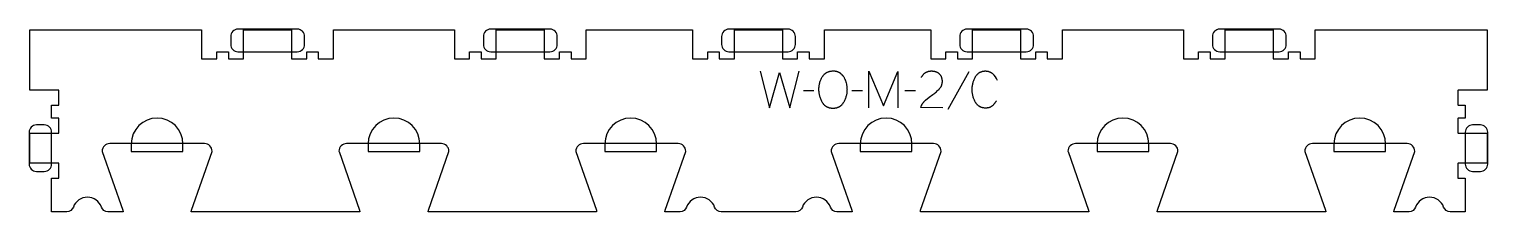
# Model space of a CAD drawing. Extents: x -600 to 600, y -80 to 70.
import ezdxf

# ---------------------------------------------------------------- set-up
doc = ezdxf.new("R2010")
doc.units = 0
for name, color, linetype in [('1_ANYTOOL_1MMDEEP_LABELS_S', 2, 'CONTINUOUS'), ('4_ANYTOOL_CUTTHROUGH_OUTSI', 5, 'CONTINUOUS'), ('5_ANYTOOL_HALF_MILL_9MM_IN', 3, 'CONTINUOUS')]:
    doc.layers.add(name, color=color, linetype=linetype)

msp = doc.modelspace()

# ---------------------------------------------------------------- linework, layer by layer
at = {"layer": '1_ANYTOOL_1MMDEEP_LABELS_S'}
for p, q in [((173, 34.8), (155.8, 4)), ((45.6, 19.2), (36.9, 19.1)), ((85.7, 19.2), (76.9, 19.1)), ((129.2, 19.2), (120.4, 19.1))]:
    msp.add_line(p, q, dxfattribs=at)
for points in [[(1.3, 35.3), (9, 5.3), (17.4, 34.4), (25.9, 5.3), (33.4, 35.3)], [(90.8, 5.3), (90.8, 35.3), (102.8, 6.9), (114.8, 35.1), (114.8, 5.3)], [(151.8, 5.3), (133.5, 5.4), (133.6, 5.8), (133.8, 6.3), (133.8, 6.5), (133.9, 6.7), (134, 6.9), (134.1, 7.1), (134.2, 7.3), (134.3, 7.5), (134.4, 7.7), (134.5, 8), (134.7, 8.2), (134.8, 8.3), (134.9, 8.5), (135, 8.7), (135.1, 8.9), (135.3, 9.1), (135.4, 9.3), (135.6, 9.5), (135.7, 9.7), (135.8, 9.8), (136, 10), (136.1, 10.2), (136.3, 10.4), (136.5, 10.5), (136.6, 10.7), (136.8, 10.9), (137, 11), (137.1, 11.2), (137.3, 11.3), (137.5, 11.5), (140.5, 13.9), (143.5, 16.2), (144.2, 16.8), (145, 17.3), (145.7, 17.9), (146.4, 18.5), (147.1, 19.1), (147.7, 19.7), (148.3, 20.3), (148.9, 20.9), (149.1, 21.1), (149.2, 21.2), (149.3, 21.4), (149.5, 21.6), (149.6, 21.7), (149.7, 21.9), (149.8, 22.1), (150, 22.2), (150.1, 22.4), (150.2, 22.6), (150.3, 22.8), (150.4, 22.9), (150.5, 23.1), (150.5, 23.3), (150.6, 23.5), (150.7, 23.7), (150.8, 23.9), (150.8, 24.1), (150.9, 24.3), (151, 24.5), (151, 24.7), (151.1, 24.9), (151.1, 25.1), (151.1, 25.3), (151.2, 25.5), (151.2, 25.7), (151.2, 25.9), (151.2, 26.2), (151.3, 26.4), (151.3, 26.6), (151.3, 26.8), (151.3, 27), (151.3, 27.3), (151.3, 27.5), (151.3, 27.8), (151.2, 28), (151.2, 28.3), (151.2, 28.5), (151.2, 28.7), (151.1, 28.9), (151.1, 29.2), (151, 29.4), (151, 29.6), (150.9, 29.8), (150.9, 30), (150.8, 30.2), (150.7, 30.4), (150.7, 30.6), (150.6, 30.8), (150.5, 31), (150.4, 31.2), (150.3, 31.3), (150.2, 31.5), (150.1, 31.7), (150, 31.8), (149.9, 32), (149.7, 32.2), (149.6, 32.3), (149.5, 32.5), (149.3, 32.6), (149.2, 32.8), (149.1, 32.9), (148.9, 33), (148.8, 33.2), (148.6, 33.3), (148.4, 33.4), (148.3, 33.6), (148.1, 33.7), (147.9, 33.8), (147.8, 33.9), (147.6, 34), (147.4, 34.1), (147.2, 34.2), (147, 34.3), (146.9, 34.4), (146.7, 34.5), (146.5, 34.5), (146.3, 34.6), (146.1, 34.7), (145.9, 34.8), (145.7, 34.8), (145.5, 34.9), (145.3, 34.9), (145.1, 35), (144.9, 35), (144.7, 35.1), (144.4, 35.1), (144.2, 35.1), (144, 35.2), (143.8, 35.2), (143.5, 35.2), (143.3, 35.2), (143.1, 35.3), (142.8, 35.3), (142.4, 35.3), (142, 35.3), (141.6, 35.3), (141.3, 35.2), (140.9, 35.2), (140.6, 35.2), (140.3, 35.1), (139.9, 35), (139.6, 35), (139.3, 34.9), (139.2, 34.8), (139, 34.8), (138.9, 34.7), (138.7, 34.7), (138.6, 34.6), (138.4, 34.6), (138.3, 34.5), (138.1, 34.4), (138, 34.4), (137.8, 34.3), (137.7, 34.2), (137.6, 34.2), (137.4, 34.1), (137.3, 34), (137.2, 33.9), (137, 33.8), (136.9, 33.8), (136.8, 33.7), (136.7, 33.6), (136.5, 33.5), (136.4, 33.4), (136.3, 33.3), (136.2, 33.2), (136, 33.1), (135.9, 33), (135.8, 32.9), (135.7, 32.8), (135.6, 32.6), (135.5, 32.5), (135.4, 32.4), (135.3, 32.3), (135.2, 32.2), (135, 31.9), (134.8, 31.6), (134.6, 31.4), (134.4, 31.1), (134.2, 30.8), (134, 30.5), (133.9, 30.2)]]:
    msp.add_lwpolyline(points, dxfattribs=at)
msp.add_lwpolyline([(61.7, 35.6), (62.1, 35.6), (62.5, 35.6), (62.8, 35.6), (63, 35.5), (63.2, 35.5), (63.3, 35.5), (63.5, 35.5), (63.7, 35.4), (63.8, 35.4), (64, 35.4), (64.2, 35.3), (64.3, 35.3), (64.5, 35.2), (64.6, 35.2), (64.8, 35.1), (65, 35.1), (65.1, 35), (65.3, 35), (65.4, 34.9), (65.6, 34.8), (65.7, 34.8), (65.9, 34.7), (66, 34.6), (66.1, 34.6), (66.3, 34.5), (66.4, 34.4), (66.5, 34.3), (66.7, 34.2), (67.1, 33.9), (67.3, 33.7), (67.6, 33.5), (67.8, 33.3), (68.1, 33.1), (68.3, 32.9), (68.5, 32.7), (68.7, 32.5), (68.9, 32.2), (69.1, 32), (69.3, 31.7), (69.5, 31.5), (69.7, 31.2), (69.9, 30.9), (70.1, 30.7), (70.4, 30.1), (70.6, 29.8), (70.7, 29.5), (70.9, 29.2), (71, 28.9), (71.2, 28.6), (71.3, 28.3), (71.4, 28), (71.5, 27.7), (71.7, 27.4), (71.8, 27), (71.9, 26.7), (72, 26.4), (72.1, 26.1), (72.1, 25.7), (72.4, 24.7), (72.5, 24), (72.6, 23.3), (72.7, 22.7), (72.8, 22), (72.8, 21.4), (72.8, 20.7), (72.9, 20.1), (72.8, 19.5), (72.8, 18.8), (72.8, 18.2), (72.7, 17.6), (72.6, 16.9), (72.5, 16.3), (72.3, 15.6), (72.2, 15), (72, 14.4), (71.8, 13.7), (71.5, 13.1), (71.3, 12.5), (71, 11.8), (70.7, 11.2), (70.4, 10.5), (70.1, 9.9), (69.9, 9.6), (69.7, 9.3), (69.5, 9), (69.3, 8.7), (69.1, 8.4), (68.9, 8.2), (68.7, 7.9), (68.5, 7.7), (68.4, 7.6), (68.3, 7.4), (68.2, 7.3), (68, 7.2), (67.9, 7.1), (67.8, 7), (67.7, 6.9), (67.6, 6.8), (67.4, 6.7), (67.3, 6.6), (67.2, 6.5), (67.1, 6.4), (66.9, 6.3), (66.8, 6.2), (66.7, 6.2), (66.5, 6.1), (66.4, 6), (66.2, 5.9), (66.1, 5.9), (66, 5.8), (65.8, 5.7), (65.7, 5.6), (65.5, 5.6), (65.4, 5.5), (65.2, 5.5), (65.1, 5.4), (64.9, 5.4), (64.8, 5.3), (64.5, 5.2), (64.1, 5.1), (63.8, 5), (63.5, 5), (63.2, 4.9), (62.8, 4.9), (62.5, 4.8), (62.1, 4.8), (61.7, 4.8), (61.4, 4.8), (61, 4.8), (60.6, 4.8), (60.2, 4.8), (59.9, 4.9), (59.5, 4.9), (59.2, 5), (58.8, 5.1), (58.5, 5.1), (58.2, 5.2), (57.8, 5.3), (57.7, 5.4), (57.5, 5.4), (57.4, 5.5), (57.2, 5.5), (57.1, 5.6), (56.9, 5.7), (56.8, 5.7), (56.6, 5.8), (56.5, 5.9), (56.3, 5.9), (56.2, 6), (56, 6.1), (55.9, 6.2), (55.8, 6.3), (55.6, 6.4), (55.5, 6.4), (55.4, 6.5), (55.2, 6.6), (55.1, 6.7), (55, 6.8), (54.9, 6.9), (54.7, 7), (54.6, 7.1), (54.5, 7.3), (54.4, 7.4), (54.2, 7.5), (54.1, 7.6), (54, 7.7), (53.9, 7.8), (53.8, 8), (53.6, 8.2), (53.4, 8.5), (53.2, 8.8), (53, 9.1), (52.8, 9.4), (52.6, 9.7), (52.4, 10), (52.1, 10.6), (51.8, 11.3), (51.5, 11.9), (51.2, 12.6), (51, 13.2), (50.7, 13.9), (50.5, 14.5), (50.4, 15.2), (50.2, 15.8), (50.1, 16.5), (49.9, 17.1), (49.8, 17.8), (49.8, 18.4), (49.7, 19.1), (49.7, 19.7), (49.7, 20.4), (49.7, 21.1), (49.7, 21.8), (49.8, 22.5), (49.9, 23.1), (50, 23.8), (50.1, 24.5), (50.2, 25.1), (50.4, 25.8), (50.6, 26.4), (50.8, 27.1), (51, 27.7), (51.3, 28.3), (51.6, 28.9), (51.9, 29.6), (52.2, 30.2), (52.5, 30.8), (52.7, 31.1), (52.9, 31.4), (53.1, 31.6), (53.3, 31.9), (53.5, 32.2), (53.8, 32.4), (54, 32.7), (54.2, 32.9), (54.3, 33), (54.4, 33.1), (54.6, 33.2), (54.7, 33.3), (54.8, 33.4), (54.9, 33.5), (55.1, 33.6), (55.2, 33.7), (55.3, 33.8), (55.5, 33.9), (55.6, 34), (55.7, 34.1), (55.9, 34.2), (56, 34.3), (56.2, 34.3), (56.3, 34.4), (56.4, 34.5), (56.6, 34.6), (56.9, 34.7), (57.2, 34.8), (57.5, 34.9), (57.8, 35), (58.1, 35.1), (58.5, 35.2), (58.8, 35.3), (59.1, 35.4), (59.5, 35.4), (59.8, 35.5), (60.2, 35.5), (60.6, 35.6), (60.9, 35.6), (61.3, 35.6)], close=True, dxfattribs=at)
msp.add_lwpolyline([(196.6, 27.8, 0.131103), (192.8, 33.1), (192.7, 33.3), (192.5, 33.4), (192.3, 33.5), (192.2, 33.6), (192, 33.8), (191.8, 33.9), (191.7, 34), (191.5, 34.1), (191.3, 34.2), (191.2, 34.3), (191, 34.4), (190.8, 34.4), (190.6, 34.5), (190.4, 34.6), (190.2, 34.7), (190.1, 34.7), (189.9, 34.8), (189.7, 34.9), (189.5, 34.9), (189.3, 35), (189.1, 35), (188.9, 35.1), (188.7, 35.1), (188.5, 35.1), (188.3, 35.2), (188, 35.2), (187.8, 35.2), (187.6, 35.2), (187.4, 35.3), (187.2, 35.3), (187, 35.3), (186.7, 35.3), (186.4, 35.3), (186, 35.3), (185.7, 35.2), (185.4, 35.2), (185.1, 35.2), (184.8, 35.1), (184.4, 35.1), (184.1, 35), (183.8, 34.9), (183.5, 34.8), (183.2, 34.7), (183, 34.6), (182.7, 34.5), (182.5, 34.4), (182.4, 34.4), (182.3, 34.3), (182.1, 34.2), (182, 34.2), (181.9, 34.1), (181.7, 34), (181.6, 33.9), (181.5, 33.9), (181.4, 33.8), (181.2, 33.7), (181.1, 33.6), (180.9, 33.4), (180.6, 33.2), (180.4, 33), (180.2, 32.8), (180, 32.6), (179.7, 32.4), (179.5, 32.2), (179.3, 31.9), (179.1, 31.7), (178.9, 31.4), (178.7, 31.1), (178.6, 30.9), (178.4, 30.6), (178, 30), (177.7, 29.4), (177.4, 28.8), (177.2, 28.2), (176.9, 27.5), (176.7, 26.9), (176.5, 26.3), (176.3, 25.7), (176.1, 25), (176, 24.4), (175.9, 23.7), (175.8, 23), (175.7, 22.3), (175.6, 21.7), (175.6, 21), (175.6, 20.3), (175.6, 19.6), (175.6, 18.9), (175.7, 18.2), (175.8, 17.5), (175.9, 16.9), (176, 16.2), (176.1, 15.5), (176.3, 14.9), (176.5, 14.2), (176.7, 13.6), (176.9, 13), (177.2, 12.4), (177.5, 11.7), (177.8, 11.1), (178.1, 10.5), (178.4, 9.9), (178.6, 9.7), (178.8, 9.4), (179, 9.1), (179.2, 8.9), (179.4, 8.6), (179.6, 8.4), (179.8, 8.1), (180, 7.9), (180.3, 7.7), (180.5, 7.5), (180.7, 7.3), (181, 7.1), (181.1, 7), (181.2, 6.9), (181.4, 6.8), (181.5, 6.8), (181.6, 6.7), (181.7, 6.6), (181.9, 6.5), (182, 6.4), (182.3, 6.3), (182.6, 6.2), (182.9, 6), (183.1, 5.9), (183.4, 5.8), (183.7, 5.7), (184, 5.6), (184.4, 5.6), (184.7, 5.5), (185, 5.4), (185.3, 5.4), (185.7, 5.3), (186, 5.3), (186.4, 5.3), (186.7, 5.3), (187.1, 5.3), (187.5, 5.3), (187.8, 5.3), (188, 5.3), (188.2, 5.3), (188.4, 5.4), (188.6, 5.4), (188.7, 5.4), (188.9, 5.4), (189.1, 5.5), (189.3, 5.5), (189.4, 5.5), (189.6, 5.6), (189.8, 5.6), (189.9, 5.7), (190.1, 5.7), (190.2, 5.8), (190.4, 5.8), (190.6, 5.9), (190.7, 6), (190.9, 6), (191, 6.1), (191.2, 6.2), (191.3, 6.3), (191.5, 6.4), (191.6, 6.4), (191.7, 6.5), (191.9, 6.6), (192, 6.7), (192.2, 6.8), (192.3, 6.9), (192.6, 7.1), (192.8, 7.3), (193.1, 7.5), (193.3, 7.8), (193.6, 8), (193.8, 8.3), (194, 8.5), (194.3, 8.8), (194.5, 9), (194.7, 9.3), (194.9, 9.6), (195.1, 9.9), (195.3, 10.2), (195.5, 10.5), (195.7, 10.8), (195.9, 11.1)], format="xyb", dxfattribs=at)
at = {"layer": '4_ANYTOOL_CUTTHROUGH_OUTSI'}
msp.add_lwpolyline([(30.7, -80.1), (-30.7, -80.1, -0.317837), (-36.1, -76.3, 0.707107), (-59.2, -76.3, -0.317837), (-64.6, -80.1), (-77, -80.1), (-76.8, -78.8), (-59.9, -30.5), (-59.9, -30.4, 0.414214), (-66.1, -24.1), (-144.1, -24.1, 0.414214), (-150.4, -30.4), (-150.3, -30.5), (-133.4, -78.8), (-133.2, -80.1), (-271.9, -80.1), (-271.7, -78.8), (-254.8, -30.5), (-254.8, -30.4, 0.414214), (-261, -24.1), (-339, -24.1, 0.414214), (-345.3, -30.4), (-345.2, -30.5), (-328.3, -78.8), (-328.1, -80.1), (-466.8, -80.1), (-466.6, -78.8), (-449.7, -30.5), (-449.7, -30.4, 0.414214), (-455.9, -24.1), (-533.9, -24.1, 0.414214), (-540.2, -30.4), (-540.1, -30.5), (-523.2, -78.8), (-523, -80.1), (-535.4, -80.1, -0.317837), (-540.8, -76.3, 0.707107), (-563.9, -76.3, -0.317837), (-569.3, -80.1), (-581.8, -80.1), (-581.8, -52.6), (-576, -52.6, 0.414214), (-575.8, -52.4), (-575.8, -40.4, 0.414214), (-576, -40.1), (-599.8, -40.1), (-599.8, -15.6), (-576, -15.6, 0.414214), (-575.8, -15.4), (-575.8, -3.4, 0.414214), (-576, -3.1), (-581.8, -3.1), (-581.8, 7.4), (-576, 7.4, 0.414214), (-575.8, 7.6), (-575.8, 19.6, 0.414214), (-576, 19.9), (-599.8, 19.9), (-599.8, 69.4), (-458.3, 69.4), (-458.3, 45.6, 0.414214), (-458, 45.4), (-446, 45.4, 0.414214), (-445.8, 45.6), (-445.8, 51.4), (-436.3, 51.4), (-436.3, 45.6, 0.414214), (-436, 45.4), (-424, 45.4, 0.414214), (-423.8, 45.6), (-423.8, 69.4), (-384.3, 69.4), (-384.3, 45.6, 0.414214), (-384, 45.4), (-372, 45.4, 0.414214), (-371.8, 45.6), (-371.8, 51.4), (-362.3, 51.4), (-362.3, 45.6, 0.414214), (-362, 45.4), (-350, 45.4, 0.414214), (-349.8, 45.6), (-349.8, 69.4), (-250.3, 69.4), (-250.3, 45.6, 0.414214), (-250, 45.4), (-238, 45.4, 0.414214), (-237.8, 45.6), (-237.8, 51.4), (-228.3, 51.4), (-228.3, 45.6, 0.414214), (-228, 45.4), (-216, 45.4, 0.414214), (-215.8, 45.6), (-215.8, 69.4), (-176.3, 69.4), (-176.3, 45.6, 0.414214), (-176, 45.4), (-164, 45.4, 0.414214), (-163.8, 45.6), (-163.8, 51.4), (-154.3, 51.4), (-154.3, 45.6, 0.414214), (-154, 45.4), (-142, 45.4, 0.414214), (-141.8, 45.6), (-141.8, 69.4), (-54.3, 69.4), (-54.3, 45.6, 0.414214), (-54, 45.4), (-42, 45.4, 0.414214), (-41.8, 45.6), (-41.8, 51.4), (-32.3, 51.4), (-32.3, 45.6, 0.414214), (-32, 45.4), (-20, 45.4, 0.414214), (-19.8, 45.6), (-19.8, 69.4), (19.7, 69.4), (19.7, 45.6, 0.414214), (20, 45.4), (32, 45.4, 0.414214), (32.2, 45.6), (32.2, 51.4), (41.7, 51.4), (41.7, 45.6, 0.414214), (42, 45.4), (54, 45.4, 0.414214), (54.2, 45.6), (54.2, 69.4), (141.7, 69.4), (141.7, 45.6, 0.414214), (142, 45.4), (154, 45.4, 0.414214), (154.2, 45.6), (154.2, 51.4), (163.7, 51.4), (163.7, 45.6, 0.414214), (164, 45.4), (176, 45.4, 0.414214), (176.2, 45.6), (176.2, 69.4), (215.7, 69.4), (215.7, 45.6, 0.414214), (216, 45.4), (228, 45.4, 0.414214), (228.2, 45.6), (228.2, 51.4), (237.7, 51.4), (237.7, 45.6, 0.414214), (238, 45.4), (250, 45.4, 0.414214), (250.2, 45.6), (250.2, 69.4), (349.7, 69.4), (349.7, 45.6, 0.414214), (350, 45.4), (362, 45.4, 0.414214), (362.2, 45.6), (362.2, 51.4), (371.7, 51.4), (371.7, 45.6, 0.414214), (372, 45.4), (384, 45.4, 0.414214), (384.2, 45.6), (384.2, 69.4), (423.7, 69.4), (423.7, 45.6, 0.414214), (424, 45.4), (436, 45.4, 0.414214), (436.2, 45.6), (436.2, 51.4), (445.7, 51.4), (445.7, 45.6, 0.414214), (446, 45.4), (458, 45.4, 0.414214), (458.2, 45.6), (458.2, 69.4), (599.7, 69.4), (599.7, 19.9), (576, 19.9, 0.414214), (575.7, 19.6), (575.7, 7.6, 0.414214), (576, 7.4), (581.7, 7.4), (581.7, -3.1), (576, -3.1, 0.414214), (575.7, -3.4), (575.7, -15.4, 0.414214), (576, -15.6), (599.7, -15.6), (599.7, -40.1), (576, -40.1, 0.414214), (575.7, -40.4), (575.7, -52.4, 0.414214), (576, -52.6), (581.7, -52.6), (581.7, -80.1), (569.3, -80.1, -0.317837), (563.9, -76.3, 0.707107), (540.8, -76.3, -0.317837), (535.4, -80.1), (523, -80.1), (523.2, -78.8), (540.1, -30.5), (540.1, -30.4, 0.414214), (533.9, -24.1), (455.9, -24.1, 0.414214), (449.6, -30.4), (449.7, -30.5), (466.6, -78.8), (466.8, -80.1), (328.1, -80.1), (328.3, -78.8), (345.2, -30.5), (345.2, -30.4, 0.414214), (339, -24.1), (261, -24.1, 0.414214), (254.7, -30.4), (254.8, -30.5), (271.7, -78.8), (271.9, -80.1), (133.2, -80.1), (133.4, -78.8), (150.3, -30.5), (150.3, -30.4, 0.414214), (144.1, -24.1), (66.1, -24.1, 0.414214), (59.8, -30.4), (59.9, -30.5), (76.8, -78.8), (77, -80.1), (64.6, -80.1, -0.317837), (59.2, -76.3, 0.707107), (36.1, -76.3, -0.317837)], format="xyb", close=True, dxfattribs=at)
at = {"layer": '5_ANYTOOL_HALF_MILL_9MM_IN'}
for points in [[(-428.4, 69.9, 0.414214), (-434.4, 63.9), (-434.4, 57.4, 0.414214), (-428.4, 51.4), (-379.6, 51.4, 0.414214), (-373.6, 57.4), (-373.6, 63.9, 0.414214), (-379.6, 69.9)], [(-220.4, 69.9, 0.414214), (-226.4, 63.9), (-226.4, 57.4, 0.414214), (-220.4, 51.4), (-171.6, 51.4, 0.414214), (-165.6, 57.4), (-165.6, 63.9, 0.414214), (-171.6, 69.9)], [(-24.4, 69.9, 0.414214), (-30.4, 63.9), (-30.4, 57.4, 0.414214), (-24.4, 51.4), (24.4, 51.4, 0.414214), (30.4, 57.4), (30.4, 63.9, 0.414214), (24.4, 69.9)], [(171.6, 69.9, 0.414214), (165.6, 63.9), (165.6, 57.4, 0.414214), (171.6, 51.4), (220.4, 51.4, 0.414214), (226.4, 57.4), (226.4, 63.9, 0.414214), (220.4, 69.9)], [(379.6, 69.9, 0.414214), (373.6, 63.9), (373.6, 57.4, 0.414214), (379.6, 51.4), (428.4, 51.4, 0.414214), (434.4, 57.4), (434.4, 63.9, 0.414214), (428.4, 69.9)], [(-594.3, -8.8, 0.414214), (-600.3, -14.8), (-600.3, -41, 0.414214), (-594.3, -47), (-587.8, -47, 0.414214), (-581.8, -41), (-581.8, -14.8, 0.414214), (-587.8, -8.8)], [(-473.7, -24.4, 1), (-516.2, -24.4), (-516.2, -30.6), (-473.7, -30.6)], [(-278.8, -24.4, 1), (-321.3, -24.4), (-321.3, -30.6), (-278.8, -30.6)], [(-83.9, -24.4, 1), (-126.4, -24.4), (-126.4, -30.6), (-83.9, -30.6)], [(126.3, -24.4, 1), (83.8, -24.4), (83.8, -30.6), (126.3, -30.6)], [(321.2, -24.4, 1), (278.7, -24.4), (278.7, -30.6), (321.2, -30.6)], [(516.1, -24.4, 1), (473.6, -24.4), (473.6, -30.6), (516.1, -30.6)], [(587.7, -8.8, 0.414214), (581.7, -14.8), (581.7, -41, 0.414214), (587.7, -47), (594.2, -47, 0.414214), (600.2, -41), (600.2, -14.8, 0.414214), (594.2, -8.8)]]:
    msp.add_lwpolyline(points, format="xyb", close=True, dxfattribs=at)

doc.saveas('drawing.dxf')
